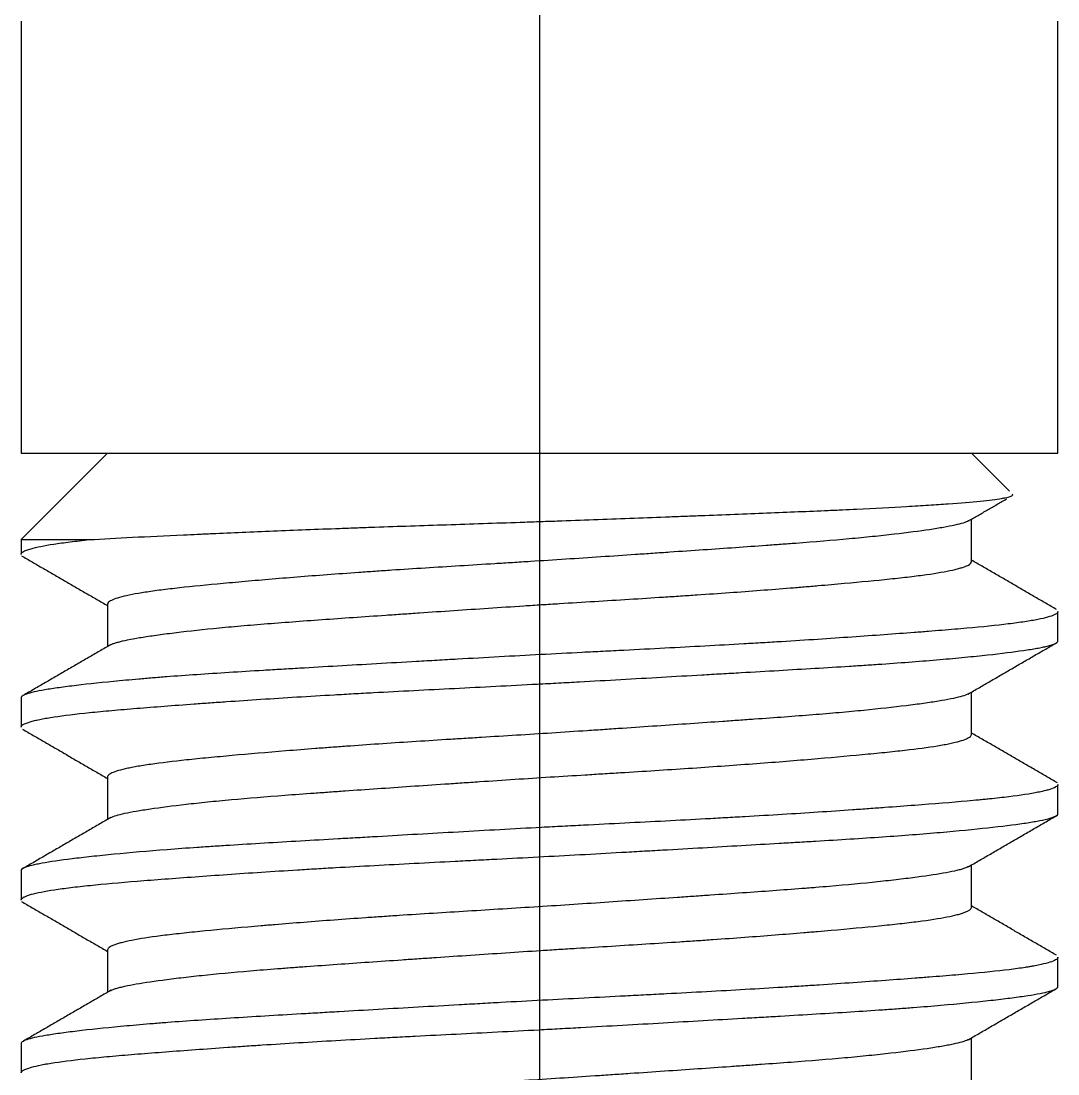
# Model space of a CAD drawing. Extents: x 1425 to 2779, y 0 to 992.
# Drawn here: x 2242.04 to 2248.04, y 353.34 to 359.43 of the extents above; entities that cross this region are included whole.
import ezdxf

# ---------------------------------------------------------------- set-up
doc = ezdxf.new("R2010")
doc.units = 0
doc.header["$LTSCALE"] = 10
doc.header["$MEASUREMENT"] = 0
doc.linetypes.add('ACAD_ISO04W100', pattern=[30.5, 24, -3, 0.5, -3])
doc.layers.add('1', color=7, linetype='CONTINUOUS')
doc.layers.add('BODY', color=7, linetype='CONTINUOUS')

msp = doc.modelspace()

# ---------------------------------------------------------------- linework, layer by layer
at = {"layer": '1', "color": 7, "linetype": 'Continuous', "lineweight": -3}
for p, q in [((2242.0388, 359.4294), (2242.0388, 357.3447)), ((2248.0388, 356.9293), (2248.0388, 359.4293)), ((2242.0388, 357.3447), (2242.0388, 356.9293)), ((2242.0388, 356.9293), (2248.0388, 356.9293)), ((2242.5388, 356.9293), (2242.239, 356.6295)), ((2247.7581, 356.71), (2247.5388, 356.9293)), ((2242.239, 356.6295), (2242.0388, 356.4293)), ((2247.5388, 356.302), (2247.5388, 356.5476)), ((2242.0388, 356.4293), (2242.0388, 356.3449)), ((2242.0388, 356.4293), (2242.4349, 356.4293)), ((2242.5388, 356.0568), (2242.5388, 355.811)), ((2248.0388, 355.8456), (2248.0388, 356.0133)), ((2242.0388, 355.5138), (2242.0388, 355.3455)), ((2247.5388, 355.3023), (2247.5388, 355.5477)), ((2242.5388, 355.0561), (2242.5388, 354.811)), ((2248.0388, 354.8448), (2248.0388, 355.0131)), ((2247.5388, 354.3018), (2247.5388, 354.5476)), ((2242.0388, 354.5131), (2242.0388, 354.3454)), ((2242.5388, 354.0567), (2242.5388, 353.811)), ((2248.0388, 353.8456), (2248.0388, 354.0138)), ((2247.5388, 353.3025), (2247.5388, 353.5476)), ((2242.0388, 353.5133), (2242.0388, 353.345))]:
    msp.add_line(p, q, dxfattribs=at)
for points, knots in [([(2242.4349, 356.4293), (2242.5102, 356.434), (2242.5933, 356.4385), (2242.7747, 356.4477), (2242.8729, 356.4523), (2243.0056, 356.4584), (2243.0327, 356.4597), (2243.0877, 356.4622), (2243.1158, 356.4634), (2243.2007, 356.4672), (2243.2585, 356.4698), (2243.436, 356.4773), (2243.5593, 356.4824), (2243.7517, 356.4898), (2243.8171, 356.4923), (2243.9172, 356.4959), (2243.9509, 356.4972), (2244.0186, 356.4996), (2244.0526, 356.5008), (2244.223, 356.5068), (2244.3612, 356.5114), (2244.6411, 356.5207), (2244.7828, 356.5254), (2244.9623, 356.5315), (2244.9981, 356.5327), (2245.0696, 356.5352), (2245.1763, 356.539), (2245.2821, 356.5429), (2245.4922, 356.5506), (2245.6305, 356.5559), (2245.8012, 356.5624), (2245.8352, 356.5637), (2245.903, 356.5663), (2245.9368, 356.5676), (2246.0369, 356.5715), (2246.1023, 356.574), (2246.2948, 356.5815), (2246.4181, 356.5864), (2246.5952, 356.5937), (2246.6529, 356.5961), (2246.7375, 356.5998), (2246.7654, 356.601), (2246.8199, 356.6034), (2246.8467, 356.6047), (2246.9779, 356.6108), (2247.0747, 356.6159), (2247.2076, 356.6238), (2247.2498, 356.6264), (2247.3101, 356.6304), (2247.3297, 356.6318), (2247.3678, 356.6345), (2247.3864, 356.6358), (2247.4757, 356.6425), (2247.537, 356.6477), (2247.6397, 356.658), (2247.6811, 356.663), (2247.7199, 356.6693), (2247.727, 356.6705), (2247.7397, 356.673), (2247.7454, 356.6743), (2247.7604, 356.678), (2247.7675, 356.6805), (2247.7776, 356.6862), (2247.7788, 356.6894), (2247.7754, 356.6928)], [0, 0, 0, 0, 0.056696, 0.056696, 0.113391, 0.113391, 0.127565, 0.127565, 0.141739, 0.141739, 0.170087, 0.170087, 0.226783, 0.226783, 0.255131, 0.255131, 0.269305, 0.269305, 0.283479, 0.283479, 0.340174, 0.340174, 0.39687, 0.39687, 0.411044, 0.411044, 0.425218, 0.453566, 0.453566, 0.510261, 0.510261, 0.524435, 0.524435, 0.538609, 0.538609, 0.566957, 0.566957, 0.623653, 0.623653, 0.652001, 0.652001, 0.666175, 0.666175, 0.680349, 0.680349, 0.737044, 0.737044, 0.765392, 0.765392, 0.779566, 0.779566, 0.79374, 0.79374, 0.850436, 0.850436, 0.907131, 0.907131, 0.921305, 0.921305, 0.935479, 0.935479, 0.963827, 0.963827, 1, 1, 1, 1]), ([(2247.5259, 356.5402), (2247.5247, 356.5394), (2247.5234, 356.5387), (2247.5063, 356.5296), (2247.4796, 356.5214), (2247.4223, 356.5087), (2247.4006, 356.5044), (2247.3522, 356.4958), (2247.3255, 356.4915), (2247.2378, 356.4784), (2247.1694, 356.4695), (2247.0711, 356.4581), (2247.0508, 356.4559), (2247.0093, 356.4513), (2246.988, 356.4491), (2246.9227, 356.4423), (2246.8772, 356.4379), (2246.7348, 356.4248), (2246.6321, 356.4164), (2246.4937, 356.4059), (2246.4654, 356.4038), (2246.4084, 356.3995), (2246.3796, 356.3974), (2246.2922, 356.3911), (2246.2327, 356.3869), (2246.0508, 356.3742), (2245.9247, 356.3655), (2245.7611, 356.3543), (2245.728, 356.352), (2245.6615, 356.3475), (2245.6282, 356.3452), (2245.5281, 356.3384), (2245.461, 356.3339), (2245.2589, 356.3203), (2245.123, 356.3113), (2244.9516, 356.3005), (2244.9172, 356.2984), (2244.8484, 356.2941), (2244.8141, 356.292), (2244.7118, 356.2856), (2244.6442, 356.2815), (2244.4434, 356.269), (2244.3121, 356.2608), (2244.1512, 356.2501), (2244.1192, 356.2479), (2244.0555, 356.2435), (2244.0238, 356.2413), (2243.9303, 356.2348), (2243.8694, 356.2303), (2243.6914, 356.217), (2243.5788, 356.208), (2243.4455, 356.1967), (2243.4192, 356.1945), (2243.3675, 356.19), (2243.3419, 356.1877), (2243.2671, 356.1811), (2243.2195, 356.1767), (2243.0833, 356.164), (2243.0012, 356.1558), (2242.9097, 356.1453), (2242.8919, 356.1432), (2242.8575, 356.1389), (2242.8409, 356.1368), (2242.7929, 356.1303), (2242.7636, 356.126), (2242.6837, 356.113), (2242.6411, 356.1042), (2242.5929, 356.0906), (2242.5795, 356.086), (2242.5582, 356.0769), (2242.5504, 356.0723), (2242.5407, 356.0636), (2242.5386, 356.0594), (2242.5388, 356.0553)], [0, 0, 0, 0, 0.004741, 0.004741, 0.058621, 0.058621, 0.08556, 0.08556, 0.1125, 0.1125, 0.16638, 0.16638, 0.179849, 0.179849, 0.193319, 0.193319, 0.220259, 0.220259, 0.274138, 0.274138, 0.287608, 0.287608, 0.301078, 0.301078, 0.328018, 0.328018, 0.381897, 0.381897, 0.395367, 0.395367, 0.408837, 0.408837, 0.435776, 0.435776, 0.489656, 0.489656, 0.503125, 0.503125, 0.516595, 0.516595, 0.543535, 0.543535, 0.597414, 0.597414, 0.610884, 0.610884, 0.624354, 0.624354, 0.651294, 0.651294, 0.705173, 0.705173, 0.718643, 0.718643, 0.732113, 0.732113, 0.759052, 0.759052, 0.812932, 0.812932, 0.826401, 0.826401, 0.839871, 0.839871, 0.866811, 0.866811, 0.92069, 0.92069, 0.94763, 0.94763, 0.97457, 0.97457, 1, 1, 1, 1]), ([(2242.0388, 356.3444), (2242.0387, 356.3464), (2242.0394, 356.3484), (2242.0464, 356.3592), (2242.0839, 356.3773), (2242.1715, 356.395), (2242.2568, 356.4081), (2242.2883, 356.4125), (2242.3571, 356.421), (2242.3945, 356.4251), (2242.4349, 356.4293)], [0, 0, 0, 0, 0.071771, 0.071771, 0.381181, 0.69059, 0.69059, 0.845295, 0.845295, 1, 1, 1, 1]), ([(2242.5513, 355.8182), (2242.5548, 355.8204), (2242.5591, 355.8225), (2242.569, 355.8268), (2242.5745, 355.8289), (2242.5871, 355.833), (2242.5941, 355.8351), (2242.6323, 355.8456), (2242.6735, 355.854), (2242.7506, 355.8669), (2242.7931, 355.8734), (2242.8414, 355.88), (2242.8749, 355.8845), (2242.8924, 355.8868), (2242.9825, 355.898), (2243.0633, 355.9071), (2243.1969, 355.9204), (2243.2436, 355.9248), (2243.3168, 355.9313), (2243.3417, 355.9334), (2243.3927, 355.9377), (2243.4187, 355.9399), (2243.5513, 355.9505), (2243.6631, 355.9587), (2243.8979, 355.9755), (2244.0208, 355.984), (2244.1815, 355.9951), (2244.2139, 355.9973), (2244.2789, 356.0018), (2244.3115, 356.004), (2244.4098, 356.0107), (2244.4758, 356.0152), (2244.6754, 356.0287), (2244.8106, 356.0378), (2244.9822, 356.049), (2245.0167, 356.0512), (2245.0853, 356.0555), (2245.1195, 356.0577), (2245.2218, 356.0641), (2245.2896, 356.0683), (2245.4917, 356.0807), (2245.6249, 356.0889), (2245.7892, 356.0995), (2245.822, 356.1017), (2245.887, 356.1059), (2245.9191, 356.1081), (2246.0146, 356.1145), (2246.0769, 356.1189), (2246.2599, 356.132), (2246.3768, 356.1409), (2246.5163, 356.1522), (2246.5439, 356.1545), (2246.5983, 356.159), (2246.6249, 356.1613), (2246.7034, 356.168), (2246.7536, 356.1725), (2246.8981, 356.1855), (2246.9864, 356.1938), (2247.0865, 356.2043), (2247.106, 356.2064), (2247.1439, 356.2106), (2247.1623, 356.2127), (2247.2153, 356.219), (2247.2481, 356.2232), (2247.3388, 356.236), (2247.3891, 356.2447), (2247.4391, 356.2559), (2247.4485, 356.2581), (2247.4659, 356.2626), (2247.4739, 356.2649), (2247.4959, 356.2718), (2247.5077, 356.2763), (2247.5311, 356.288), (2247.5385, 356.2952), (2247.5388, 356.3022)], [0, 0, 0, 0, 0.014008, 0.014008, 0.027478, 0.027478, 0.040948, 0.040948, 0.094827, 0.094827, 0.121767, 0.135237, 0.135237, 0.148707, 0.148707, 0.202586, 0.202586, 0.229525, 0.229525, 0.242995, 0.242995, 0.256465, 0.256465, 0.310344, 0.310344, 0.364224, 0.364224, 0.377693, 0.377693, 0.391163, 0.391163, 0.418103, 0.418103, 0.471982, 0.471982, 0.485452, 0.485452, 0.498922, 0.498922, 0.525862, 0.525862, 0.579741, 0.579741, 0.593211, 0.593211, 0.60668, 0.60668, 0.63362, 0.63362, 0.687499, 0.687499, 0.700969, 0.700969, 0.714439, 0.714439, 0.741379, 0.741379, 0.795258, 0.795258, 0.808728, 0.808728, 0.822198, 0.822198, 0.849137, 0.849137, 0.903016, 0.903016, 0.916486, 0.916486, 0.929956, 0.929956, 0.956896, 0.956896, 1, 1, 1, 1]), ([(2248.0388, 356.0133), (2248.0387, 356.0115), (2248.0379, 356.0096), (2248.0351, 356.0056), (2248.0328, 356.0034), (2248.0264, 355.9989), (2248.0224, 355.9966), (2247.9984, 355.9854), (2247.9665, 355.9764), (2247.9001, 355.9631), (2247.8749, 355.9588), (2247.8323, 355.9523), (2247.8173, 355.9501), (2247.7856, 355.9458), (2247.769, 355.9436), (2247.6826, 355.933), (2247.6025, 355.9249), (2247.4663, 355.9127), (2247.4182, 355.9087), (2247.342, 355.9025), (2247.3029, 355.8994), (2247.2623, 355.8963), (2247.2348, 355.8941), (2247.2209, 355.8931), (2247.0947, 355.8835), (2246.9745, 355.8746), (2246.7187, 355.8569), (2246.583, 355.848), (2246.4034, 355.8369), (2246.3671, 355.8347), (2246.2942, 355.8304), (2246.2574, 355.8283), (2246.1464, 355.8219), (2246.0714, 355.8177), (2245.8435, 355.8053), (2245.6876, 355.7973), (2245.4877, 355.7871), (2245.4474, 355.785), (2245.3669, 355.7809), (2245.3267, 355.7789), (2245.2062, 355.7727), (2245.1259, 355.7685), (2244.8854, 355.7558), (2244.7254, 355.7468), (2244.5258, 355.7355), (2244.4858, 355.7333), (2244.4062, 355.7287), (2244.3667, 355.7265), (2244.249, 355.7198), (2244.1717, 355.7153), (2243.9432, 355.7022), (2243.7955, 355.6937), (2243.6165, 355.6833), (2243.5811, 355.6812), (2243.5283, 355.6781), (2243.5107, 355.677), (2243.4759, 355.675), (2243.3896, 355.6698), (2243.3066, 355.6647), (2243.1137, 355.6525), (2242.9933, 355.6444), (2242.8534, 355.6336), (2242.8259, 355.6314), (2242.7721, 355.627), (2242.7456, 355.6247), (2242.6684, 355.618), (2242.6198, 355.6135), (2242.4824, 355.6002), (2242.4018, 355.5914), (2242.2977, 355.5784), (2242.2658, 355.5741), (2242.2222, 355.5678), (2242.2085, 355.5657), (2242.1827, 355.5615), (2242.1706, 355.5594), (2242.1142, 355.5492), (2242.0817, 355.5412), (2242.0519, 355.529), (2242.0451, 355.5249), (2242.0399, 355.5186), (2242.0389, 355.5165), (2242.0388, 355.5141), (2242.0388, 355.5139), (2242.0388, 355.5137)], [0, 0, 0, 0, 0.010879, 0.010879, 0.023707, 0.023707, 0.036535, 0.036535, 0.087849, 0.087849, 0.113506, 0.113506, 0.126334, 0.126334, 0.139163, 0.139163, 0.190476, 0.190476, 0.216133, 0.216133, 0.228961, 0.235376, 0.235376, 0.24179, 0.24179, 0.293103, 0.293103, 0.344417, 0.344417, 0.357245, 0.357245, 0.370074, 0.370074, 0.395731, 0.395731, 0.447044, 0.447044, 0.459872, 0.459872, 0.472701, 0.472701, 0.498358, 0.498358, 0.549671, 0.549671, 0.5625, 0.5625, 0.575328, 0.575328, 0.600985, 0.600985, 0.652298, 0.652298, 0.665127, 0.665127, 0.671541, 0.671541, 0.677955, 0.703612, 0.703612, 0.754926, 0.754926, 0.767754, 0.767754, 0.780582, 0.780582, 0.806239, 0.806239, 0.857553, 0.857553, 0.88321, 0.88321, 0.896038, 0.896038, 0.908866, 0.908866, 0.96018, 0.96018, 0.985837, 0.985837, 0.998665, 0.998665, 1, 1, 1, 1]), ([(2242.0388, 355.3445), (2242.0388, 355.3465), (2242.0394, 355.3486), (2242.0468, 355.3594), (2242.0655, 355.3684), (2242.1052, 355.3797), (2242.114, 355.382), (2242.1332, 355.3865), (2242.1435, 355.3887), (2242.1768, 355.3954), (2242.2021, 355.3997), (2242.2866, 355.4127), (2242.3548, 355.421), (2242.4552, 355.4314), (2242.476, 355.4335), (2242.5192, 355.4376), (2242.5414, 355.4396), (2242.61, 355.4458), (2242.7063, 355.4539), (2242.8122, 355.4622), (2242.9229, 355.4706), (2242.9806, 355.4749), (2243.0708, 355.4815), (2243.1015, 355.4837), (2243.1641, 355.4882), (2243.1961, 355.4904), (2243.293, 355.4972), (2243.3591, 355.5016), (2243.5624, 355.515), (2243.704, 355.5237), (2243.8889, 355.5343), (2243.9262, 355.5364), (2244.0018, 355.5407), (2244.04, 355.5428), (2244.1554, 355.549), (2244.2329, 355.5531), (2244.467, 355.5653), (2244.6251, 355.5733), (2244.8655, 355.5856), (2244.9462, 355.5898), (2245.0476, 355.5952), (2245.068, 355.5963), (2245.1086, 355.5984), (2245.1693, 355.6017), (2245.2297, 355.605), (2245.4304, 355.6161), (2245.5887, 355.6252), (2245.8229, 355.6385), (2245.9004, 355.643), (2246.0158, 355.6496), (2246.0542, 355.6518), (2246.1301, 355.6562), (2246.1677, 355.6583), (2246.3535, 355.669), (2246.4957, 355.6773), (2246.6998, 355.6895), (2246.7662, 355.6936), (2246.8634, 355.6997), (2246.8954, 355.7018), (2246.9586, 355.7059), (2246.9896, 355.708), (2247.0806, 355.7142), (2247.1388, 355.7185), (2247.2504, 355.7271), (2247.3572, 355.7358), (2247.4543, 355.7448), (2247.5235, 355.7515), (2247.5459, 355.7537), (2247.5895, 355.7582), (2247.6107, 355.7604), (2247.7126, 355.7715), (2247.7819, 355.7801), (2247.8681, 355.7927), (2247.8939, 355.7968), (2247.928, 355.803), (2247.944, 355.8061), (2247.9582, 355.8091), (2247.9672, 355.8112), (2247.9716, 355.8122), (2248.0089, 355.8214), (2248.0287, 355.8294), (2248.0378, 355.84), (2248.0388, 355.8424), (2248.0388, 355.8448)], [0, 0, 0, 0, 0.012294, 0.012294, 0.063523, 0.063523, 0.076331, 0.076331, 0.089138, 0.089138, 0.114753, 0.114753, 0.165982, 0.165982, 0.17879, 0.17879, 0.191597, 0.191597, 0.217212, 0.242827, 0.242827, 0.268441, 0.268441, 0.281249, 0.281249, 0.294056, 0.294056, 0.319671, 0.319671, 0.3709, 0.3709, 0.383708, 0.383708, 0.396515, 0.396515, 0.42213, 0.42213, 0.473359, 0.473359, 0.498974, 0.498974, 0.505378, 0.505378, 0.511782, 0.524589, 0.524589, 0.575818, 0.575818, 0.601433, 0.601433, 0.614241, 0.614241, 0.627048, 0.627048, 0.678277, 0.678277, 0.703892, 0.703892, 0.7167, 0.7167, 0.729507, 0.729507, 0.755122, 0.755122, 0.780736, 0.806351, 0.806351, 0.819159, 0.819159, 0.831966, 0.831966, 0.883196, 0.883196, 0.90881, 0.90881, 0.921618, 0.928021, 0.928021, 0.934425, 0.934425, 0.985655, 0.985655, 1, 1, 1, 1]), ([(2247.5246, 355.5394), (2247.5246, 355.5394), (2247.5245, 355.5394), (2247.5208, 355.5372), (2247.5165, 355.5351), (2247.5013, 355.5289), (2247.4885, 355.5247), (2247.442, 355.5123), (2247.4003, 355.5039), (2247.3344, 355.493), (2247.3205, 355.4908), (2247.2915, 355.4864), (2247.2764, 355.4842), (2247.2293, 355.4776), (2247.1956, 355.4731), (2247.0875, 355.4597), (2247.0062, 355.4506), (2246.8929, 355.4394), (2246.8696, 355.4372), (2246.822, 355.4328), (2246.7977, 355.4306), (2246.7237, 355.4241), (2246.6726, 355.4198), (2246.5143, 355.4072), (2246.4022, 355.399), (2246.2536, 355.3884), (2246.2235, 355.3863), (2246.1623, 355.382), (2246.1314, 355.3798), (2246.0382, 355.3733), (2245.9752, 355.369), (2245.7838, 355.3558), (2245.6528, 355.3469), (2245.4849, 355.3355), (2245.4511, 355.3332), (2245.3831, 355.3286), (2245.3488, 355.3263), (2245.2464, 355.3195), (2245.1782, 355.315), (2244.9738, 355.3018), (2244.8379, 355.2934), (2244.6685, 355.283), (2244.6347, 355.2809), (2244.567, 355.2767), (2244.5331, 355.2746), (2244.4323, 355.2683), (2244.3661, 355.2641), (2244.1706, 355.2515), (2244.0443, 355.2429), (2243.8916, 355.2319), (2243.8613, 355.2297), (2243.8012, 355.2252), (2243.7714, 355.223), (2243.683, 355.2162), (2243.6259, 355.2117), (2243.4602, 355.1981), (2243.357, 355.1892), (2243.213, 355.1761), (2243.1669, 355.1719), (2243.1005, 355.1655), (2243.0789, 355.1634), (2243.037, 355.1592), (2243.0167, 355.1571), (2242.9181, 355.1466), (2242.849, 355.1383), (2242.7597, 355.1254), (2242.7323, 355.1211), (2242.6951, 355.1145), (2242.6833, 355.1122), (2242.6611, 355.1078), (2242.6507, 355.1055), (2242.6024, 355.0943), (2242.5747, 355.0853), (2242.5495, 355.0717), (2242.5438, 355.0672), (2242.5395, 355.0605), (2242.5388, 355.0583), (2242.5388, 355.0558), (2242.5388, 355.0556), (2242.5388, 355.0554)], [0, 0, 0, 0, 0.000108, 0.000108, 0.013601, 0.013601, 0.040587, 0.040587, 0.09456, 0.09456, 0.108053, 0.108053, 0.121546, 0.121546, 0.148532, 0.148532, 0.202504, 0.202504, 0.215997, 0.215997, 0.22949, 0.22949, 0.256477, 0.256477, 0.310449, 0.310449, 0.323942, 0.323942, 0.337435, 0.337435, 0.364421, 0.364421, 0.418394, 0.418394, 0.431887, 0.431887, 0.44538, 0.44538, 0.472366, 0.472366, 0.526338, 0.526338, 0.539831, 0.539831, 0.553324, 0.553324, 0.580311, 0.580311, 0.634283, 0.634283, 0.647776, 0.647776, 0.661269, 0.661269, 0.688255, 0.688255, 0.742228, 0.742228, 0.769214, 0.769214, 0.782707, 0.782707, 0.7962, 0.7962, 0.850172, 0.850172, 0.877158, 0.877158, 0.890651, 0.890651, 0.904145, 0.904145, 0.958117, 0.958117, 0.985103, 0.985103, 0.998596, 0.998596, 1, 1, 1, 1]), ([(2242.5515, 354.8184), (2242.5533, 354.8194), (2242.5553, 354.8205), (2242.574, 354.8299), (2242.6015, 354.8381), (2242.6589, 354.8507), (2242.6808, 354.8549), (2242.7177, 354.8614), (2242.7307, 354.8636), (2242.758, 354.8679), (2242.7723, 354.8701), (2242.8466, 354.8811), (2242.9154, 354.89), (2243.0327, 354.9035), (2243.0741, 354.908), (2243.1399, 354.9147), (2243.1624, 354.917), (2243.2086, 354.9215), (2243.2321, 354.9237), (2243.3521, 354.9346), (2243.4551, 354.943), (2243.6198, 354.9555), (2243.7047, 354.9617), (2243.7935, 354.968), (2243.8536, 354.9723), (2243.8841, 354.9744), (2244.0371, 354.9852), (2244.1633, 354.9938), (2244.3577, 355.0072), (2244.4563, 355.0139), (2244.5569, 355.0207), (2244.6244, 355.0253), (2244.6585, 355.0276), (2244.8285, 355.039), (2244.9643, 355.0479), (2245.168, 355.0608), (2245.2359, 355.065), (2245.3377, 355.0712), (2245.3716, 355.0733), (2245.4394, 355.0775), (2245.4734, 355.0796), (2245.6423, 355.0901), (2245.7735, 355.0984), (2246.0285, 355.1154), (2246.1522, 355.1241), (2246.3918, 355.1421), (2246.5044, 355.1511), (2246.7157, 355.169), (2246.8144, 355.1778), (2246.9287, 355.1885), (2246.9511, 355.1906), (2246.9945, 355.1948), (2247.0156, 355.1969), (2247.0772, 355.2032), (2247.1158, 355.2074), (2247.2247, 355.2199), (2247.2879, 355.2283), (2247.3547, 355.2392), (2247.3675, 355.2414), (2247.3916, 355.2459), (2247.403, 355.2481), (2247.435, 355.2548), (2247.4536, 355.2592), (2247.5012, 355.2727), (2247.5222, 355.2818), (2247.5347, 355.293), (2247.5365, 355.2953), (2247.5384, 355.2991), (2247.5388, 355.3008), (2247.5388, 355.3023)], [0, 0, 0, 0, 0.006897, 0.006897, 0.060776, 0.060776, 0.087716, 0.087716, 0.101186, 0.101186, 0.114656, 0.114656, 0.168535, 0.168535, 0.195475, 0.195475, 0.208944, 0.208944, 0.222414, 0.222414, 0.276294, 0.276294, 0.303233, 0.316703, 0.316703, 0.330173, 0.330173, 0.384052, 0.384052, 0.410992, 0.424462, 0.424462, 0.437932, 0.437932, 0.491811, 0.491811, 0.518751, 0.518751, 0.532221, 0.532221, 0.54569, 0.54569, 0.59957, 0.59957, 0.653449, 0.653449, 0.707329, 0.707329, 0.761208, 0.761208, 0.774678, 0.774678, 0.788148, 0.788148, 0.815087, 0.815087, 0.868967, 0.868967, 0.882436, 0.882436, 0.895906, 0.895906, 0.922846, 0.922846, 0.976725, 0.976725, 0.990195, 0.990195, 1, 1, 1, 1]), ([(2248.0388, 355.0133), (2248.0384, 355.0072), (2248.0315, 355.001), (2248.009, 354.9903), (2247.9964, 354.9858), (2247.9725, 354.979), (2247.9637, 354.9767), (2247.9446, 354.9722), (2247.9343, 354.97), (2247.8789, 354.9589), (2247.8226, 354.9503), (2247.7202, 354.9376), (2247.6831, 354.9335), (2247.6328, 354.9283), (2247.6226, 354.9273), (2247.6017, 354.9252), (2247.5911, 354.9241), (2247.5587, 354.9211), (2247.5366, 354.919), (2247.4225, 354.9088), (2247.3214, 354.9007), (2247.1554, 354.8881), (2247.0977, 354.8838), (2247.0073, 354.8772), (2246.9766, 354.875), (2246.9139, 354.8705), (2246.882, 354.8682), (2246.7208, 354.857), (2246.5855, 354.8481), (2246.3729, 354.8351), (2246.3005, 354.8308), (2246.1895, 354.8244), (2246.152, 354.8222), (2246.0764, 354.818), (2246.0381, 354.8159), (2245.8461, 354.8054), (2245.6902, 354.7974), (2245.453, 354.7853), (2245.3733, 354.7813), (2245.253, 354.7751), (2245.2128, 354.773), (2245.132, 354.7688), (2245.0914, 354.7667), (2244.8883, 354.7559), (2244.7279, 354.747), (2244.4113, 354.7291), (2244.255, 354.7201), (2244.0624, 354.7091), (2244.024, 354.7068), (2243.9482, 354.7025), (2243.9107, 354.7003), (2243.7993, 354.6939), (2243.7267, 354.6897), (2243.5132, 354.6773), (2243.3771, 354.6692), (2243.2147, 354.6589), (2243.1826, 354.6569), (2243.1195, 354.6527), (2243.0886, 354.6507), (2242.9977, 354.6444), (2242.9395, 354.6402), (2242.7721, 354.6273), (2242.67, 354.6184), (2242.5546, 354.6072), (2242.5321, 354.6049), (2242.4884, 354.6005), (2242.4672, 354.5982), (2242.4062, 354.5916), (2242.3685, 354.5872), (2242.2644, 354.5743), (2242.2068, 354.566), (2242.1498, 354.5557), (2242.1392, 354.5536), (2242.1194, 354.5495), (2242.1103, 354.5475), (2242.0855, 354.5414), (2242.0722, 354.5373), (2242.0465, 354.5269), (2242.0387, 354.5205), (2242.0388, 354.5138)], [0, 0, 0, 0, 0.036124, 0.036124, 0.061781, 0.061781, 0.074609, 0.074609, 0.087438, 0.087438, 0.138751, 0.138751, 0.164408, 0.164408, 0.170822, 0.170822, 0.177237, 0.177237, 0.190065, 0.190065, 0.241379, 0.241379, 0.267035, 0.267035, 0.279864, 0.279864, 0.292692, 0.292692, 0.344006, 0.344006, 0.369663, 0.369663, 0.382491, 0.382491, 0.39532, 0.39532, 0.446633, 0.446633, 0.47229, 0.47229, 0.485118, 0.485118, 0.497947, 0.497947, 0.549261, 0.549261, 0.600574, 0.600574, 0.613403, 0.613403, 0.626231, 0.626231, 0.651888, 0.651888, 0.703201, 0.703201, 0.71603, 0.71603, 0.728858, 0.728858, 0.754515, 0.754515, 0.805829, 0.805829, 0.818657, 0.818657, 0.831486, 0.831486, 0.857142, 0.857142, 0.908456, 0.908456, 0.921285, 0.921285, 0.934113, 0.934113, 0.95977, 0.95977, 1, 1, 1, 1]), ([(2242.0388, 354.3444), (2242.0387, 354.3466), (2242.0395, 354.3487), (2242.0425, 354.3531), (2242.0449, 354.3553), (2242.0497, 354.3586), (2242.0515, 354.3598), (2242.0555, 354.362), (2242.0665, 354.3676), (2242.0825, 354.3733), (2242.1303, 354.3867), (2242.1746, 354.3956), (2242.2456, 354.4064), (2242.2606, 354.4086), (2242.2922, 354.4128), (2242.3088, 354.415), (2242.3608, 354.4214), (2242.3982, 354.4255), (2242.5184, 354.4379), (2242.6092, 354.4459), (2242.7614, 354.4582), (2242.8149, 354.4624), (2242.9272, 354.4709), (2242.9855, 354.4752), (2243.1659, 354.4884), (2243.2939, 354.4974), (2243.4973, 354.5107), (2243.567, 354.5151), (2243.6746, 354.5217), (2243.711, 354.5239), (2243.7841, 354.5282), (2243.8209, 354.5304), (2244.0061, 354.541), (2244.1581, 354.5493), (2244.3918, 354.5614), (2244.4707, 354.5655), (2244.5904, 354.5716), (2244.6307, 354.5736), (2244.7113, 354.5777), (2244.7515, 354.5798), (2244.8723, 354.586), (2244.9526, 354.5901), (2245.113, 354.5987), (2245.2732, 354.6074), (2245.4329, 354.6163), (2245.5524, 354.6231), (2245.5923, 354.6254), (2245.6519, 354.6288), (2245.6718, 354.6299), (2245.7114, 354.6322), (2245.7312, 354.6333), (2245.908, 354.6434), (2246.0603, 354.6521), (2246.2818, 354.6649), (2246.3545, 354.6691), (2246.4617, 354.6754), (2246.4971, 354.6774), (2246.5674, 354.6816), (2246.6023, 354.6837), (2246.7739, 354.694), (2246.9025, 354.702), (2247.0829, 354.7144), (2247.1409, 354.7186), (2247.2527, 354.7272), (2247.3065, 354.7317), (2247.4612, 354.7451), (2247.5527, 354.7541), (2247.7137, 354.7717), (2247.7831, 354.7803), (2247.8555, 354.7909), (2247.8693, 354.793), (2247.8951, 354.7971), (2247.9072, 354.7992), (2247.9411, 354.8054), (2247.9605, 354.8094), (2248.0092, 354.8215), (2248.0291, 354.8295), (2248.0369, 354.839), (2248.0376, 354.84), (2248.0385, 354.8421), (2248.0387, 354.8431), (2248.0388, 354.8441)], [0, 0, 0, 0, 0.012725, 0.012725, 0.025553, 0.025553, 0.031968, 0.031968, 0.038382, 0.064039, 0.064039, 0.115352, 0.115352, 0.128181, 0.128181, 0.141009, 0.141009, 0.166666, 0.166666, 0.21798, 0.21798, 0.243636, 0.243636, 0.269293, 0.269293, 0.320607, 0.320607, 0.346264, 0.346264, 0.359092, 0.359092, 0.37192, 0.37192, 0.423234, 0.423234, 0.448891, 0.448891, 0.461719, 0.461719, 0.474548, 0.474548, 0.500204, 0.500204, 0.525861, 0.551518, 0.551518, 0.564346, 0.564346, 0.570761, 0.570761, 0.577175, 0.577175, 0.628488, 0.628488, 0.654145, 0.654145, 0.666974, 0.666974, 0.679802, 0.679802, 0.731116, 0.731116, 0.756773, 0.756773, 0.782429, 0.782429, 0.833743, 0.833743, 0.885057, 0.885057, 0.897885, 0.897885, 0.910713, 0.910713, 0.93637, 0.93637, 0.987684, 0.987684, 0.994098, 0.994098, 1, 1, 1, 1]), ([(2247.5234, 354.5387), (2247.5171, 354.5352), (2247.5089, 354.5318), (2247.4926, 354.5262), (2247.4857, 354.5241), (2247.4707, 354.5199), (2247.4624, 354.5178), (2247.4358, 354.5115), (2247.4154, 354.5073), (2247.3465, 354.4945), (2247.2903, 354.4859), (2247.2072, 354.4747), (2247.1899, 354.4725), (2247.154, 354.4679), (2247.1354, 354.4657), (2247.0781, 354.4589), (2247.0377, 354.4543), (2246.9105, 354.4409), (2246.8174, 354.432), (2246.6906, 354.4214), (2246.6647, 354.4192), (2246.6118, 354.415), (2246.5848, 354.4129), (2246.5029, 354.4065), (2246.4468, 354.4024), (2246.2747, 354.3898), (2246.1546, 354.3814), (2245.9977, 354.3705), (2245.966, 354.3684), (2245.9019, 354.3639), (2245.8694, 354.3617), (2245.7715, 354.355), (2245.7058, 354.3505), (2245.5071, 354.337), (2245.3729, 354.3279), (2245.1687, 354.3144), (2245.1002, 354.3099), (2244.9622, 354.3012), (2244.8937, 354.2969), (2244.6896, 354.2842), (2244.5554, 354.2761), (2244.357, 354.2635), (2244.2914, 354.2593), (2244.1936, 354.2529), (2244.1612, 354.2507), (2244.0973, 354.2464), (2244.0656, 354.2442), (2243.9092, 354.2334), (2243.7895, 354.2245), (2243.6181, 354.211), (2243.5623, 354.2065), (2243.4808, 354.1997), (2243.4539, 354.1974), (2243.4013, 354.1929), (2243.3756, 354.1907), (2243.2495, 354.1796), (2243.157, 354.1711), (2243.0307, 354.1586), (2242.9907, 354.1544), (2242.9339, 354.1481), (2242.9155, 354.1459), (2242.8799, 354.1417), (2242.8628, 354.1396), (2242.7805, 354.129), (2242.7251, 354.1204), (2242.6575, 354.1071), (2242.6375, 354.1027), (2242.6115, 354.0959), (2242.6034, 354.0936), (2242.5888, 354.089), (2242.5821, 354.0868), (2242.5526, 354.0754), (2242.5402, 354.0663), (2242.5388, 354.0569), (2242.5388, 354.0562), (2242.5388, 354.0555)], [0, 0, 0, 0, 0.022492, 0.022492, 0.036008, 0.036008, 0.049525, 0.049525, 0.076558, 0.076558, 0.130623, 0.130623, 0.14414, 0.14414, 0.157656, 0.157656, 0.184689, 0.184689, 0.238755, 0.238755, 0.252271, 0.252271, 0.265788, 0.265788, 0.292821, 0.292821, 0.346887, 0.346887, 0.360403, 0.360403, 0.373919, 0.373919, 0.400952, 0.400952, 0.455018, 0.455018, 0.482051, 0.482051, 0.509084, 0.509084, 0.56315, 0.56315, 0.590183, 0.590183, 0.603699, 0.603699, 0.617216, 0.617216, 0.671281, 0.671281, 0.698314, 0.698314, 0.711831, 0.711831, 0.725347, 0.725347, 0.779413, 0.779413, 0.806446, 0.806446, 0.819962, 0.819962, 0.833479, 0.833479, 0.887545, 0.887545, 0.914578, 0.914578, 0.928094, 0.928094, 0.94161, 0.94161, 0.995676, 0.995676, 1, 1, 1, 1]), ([(2242.5529, 353.8192), (2242.5596, 353.8231), (2242.5687, 353.8269), (2242.5864, 353.8328), (2242.5933, 353.8349), (2242.6084, 353.8391), (2242.6167, 353.8412), (2242.6437, 353.8475), (2242.6643, 353.8518), (2242.7338, 353.8645), (2242.7901, 353.8732), (2242.8899, 353.8865), (2242.9257, 353.891), (2242.9833, 353.8978), (2243.003, 353.9001), (2243.0436, 353.9046), (2243.0643, 353.9069), (2243.1707, 353.9181), (2243.2638, 353.9269), (2243.4156, 353.9396), (2243.4682, 353.9439), (2243.5501, 353.9502), (2243.578, 353.9523), (2243.6342, 353.9565), (2243.6626, 353.9586), (2243.8064, 353.9691), (2243.9264, 353.9775), (2244.1139, 353.9904), (2244.1777, 353.9948), (2244.2752, 354.0015), (2244.3081, 354.0038), (2244.3741, 354.0083), (2244.4072, 354.0105), (2244.573, 354.0218), (2244.7071, 354.0309), (2244.9105, 354.0443), (2244.9786, 354.0487), (2245.0814, 354.0553), (2245.1158, 354.0575), (2245.1845, 354.0618), (2245.2187, 354.0639), (2245.3892, 354.0744), (2245.5232, 354.0826), (2245.7208, 354.0951), (2245.7861, 354.0993), (2245.8832, 354.1057), (2245.9154, 354.1078), (2245.9795, 354.1122), (2246.0113, 354.1143), (2246.1682, 354.1252), (2246.2878, 354.1341), (2246.4586, 354.1475), (2246.5419, 354.1543), (2246.6219, 354.161), (2246.6744, 354.1655), (2246.7004, 354.1678), (2246.8269, 354.1789), (2246.9194, 354.1874), (2247.0455, 354.1999), (2247.1053, 354.2061), (2247.1602, 354.2124), (2247.1957, 354.2167), (2247.2129, 354.2188), (2247.2957, 354.2295), (2247.3512, 354.238), (2247.419, 354.2512), (2247.449, 354.2579), (2247.4731, 354.2647), (2247.4878, 354.2692), (2247.4945, 354.2715), (2247.5245, 354.2829), (2247.5371, 354.292), (2247.5387, 354.3013), (2247.5388, 354.3018), (2247.5388, 354.3024)], [0, 0, 0, 0, 0.025043, 0.025043, 0.038536, 0.038536, 0.05203, 0.05203, 0.079016, 0.079016, 0.132988, 0.132988, 0.159974, 0.159974, 0.173467, 0.173467, 0.18696, 0.18696, 0.240933, 0.240933, 0.267919, 0.267919, 0.281412, 0.281412, 0.294905, 0.294905, 0.348878, 0.348878, 0.375864, 0.375864, 0.389357, 0.389357, 0.40285, 0.40285, 0.456822, 0.456822, 0.483808, 0.483808, 0.497302, 0.497302, 0.510795, 0.510795, 0.564767, 0.564767, 0.591753, 0.591753, 0.605246, 0.605246, 0.618739, 0.618739, 0.672712, 0.672712, 0.699698, 0.713191, 0.713191, 0.726684, 0.726684, 0.780656, 0.780656, 0.807643, 0.821136, 0.821136, 0.834629, 0.834629, 0.888601, 0.888601, 0.915587, 0.92908, 0.92908, 0.942574, 0.942574, 0.996546, 0.996546, 1, 1, 1, 1]), ([(2248.0388, 354.0134), (2248.0387, 354.0117), (2248.0381, 354.0099), (2248.0341, 354.0038), (2248.028, 353.9994), (2248.0001, 353.986), (2247.9689, 353.977), (2247.914, 353.9659), (2247.8963, 353.9626), (2247.8768, 353.9593), (2247.8634, 353.9571), (2247.8565, 353.956), (2247.821, 353.9505), (2247.7897, 353.9462), (2247.6875, 353.9336), (2247.608, 353.9254), (2247.4721, 353.9132), (2247.424, 353.9091), (2247.3474, 353.9029), (2247.3213, 353.9009), (2247.2679, 353.8967), (2247.2407, 353.8946), (2247.1021, 353.884), (2246.9826, 353.8752), (2246.7908, 353.8619), (2246.7248, 353.8574), (2246.6224, 353.8507), (2246.5877, 353.8484), (2246.5177, 353.844), (2246.4824, 353.8418), (2246.3044, 353.8308), (2246.1572, 353.8224), (2245.9293, 353.81), (2245.8521, 353.8059), (2245.7345, 353.7997), (2245.695, 353.7977), (2245.6154, 353.7936), (2245.5756, 353.7916), (2245.3764, 353.7814), (2245.2165, 353.7733), (2244.9759, 353.7606), (2244.8956, 353.7562), (2244.7749, 353.7495), (2244.7347, 353.7473), (2244.6541, 353.7428), (2244.6138, 353.7405), (2244.4138, 353.7292), (2244.2578, 353.7203), (2244.0292, 353.7071), (2243.954, 353.7028), (2243.8425, 353.6964), (2243.7871, 353.6932), (2243.7323, 353.69), (2243.6959, 353.6879), (2243.6777, 353.6869), (2243.5156, 353.6774), (2243.3793, 353.6693), (2243.1218, 353.6531), (2243.0007, 353.6449), (2242.8591, 353.634), (2242.8314, 353.6318), (2242.7775, 353.6274), (2242.6986, 353.6208), (2242.6257, 353.6141), (2242.488, 353.6007), (2242.4067, 353.5919), (2242.3187, 353.581), (2242.3018, 353.5789), (2242.2696, 353.5746), (2242.2543, 353.5725), (2242.2108, 353.5661), (2242.1849, 353.562), (2242.1167, 353.5497), (2242.0835, 353.5417), (2242.0579, 353.5315), (2242.0535, 353.5295), (2242.0465, 353.5253), (2242.0438, 353.5232), (2242.0398, 353.5187), (2242.0388, 353.5162), (2242.0388, 353.5137)], [0, 0, 0, 0, 0.010057, 0.010057, 0.035714, 0.035714, 0.087028, 0.087028, 0.099856, 0.10627, 0.10627, 0.112684, 0.112684, 0.138341, 0.138341, 0.189655, 0.189655, 0.215312, 0.215312, 0.22814, 0.22814, 0.240969, 0.240969, 0.292282, 0.292282, 0.317939, 0.317939, 0.330768, 0.330768, 0.343596, 0.343596, 0.39491, 0.39491, 0.420567, 0.420567, 0.433395, 0.433395, 0.446223, 0.446223, 0.497537, 0.497537, 0.523194, 0.523194, 0.536022, 0.536022, 0.548851, 0.548851, 0.600164, 0.600164, 0.625821, 0.625821, 0.63865, 0.645064, 0.645064, 0.651478, 0.651478, 0.702792, 0.702792, 0.754105, 0.754105, 0.766934, 0.766934, 0.779762, 0.805419, 0.805419, 0.856733, 0.856733, 0.869561, 0.869561, 0.88239, 0.88239, 0.908046, 0.908046, 0.95936, 0.95936, 0.972189, 0.972189, 0.985017, 0.985017, 1, 1, 1, 1]), ([(2242.0388, 353.3446), (2242.0388, 353.3468), (2242.0396, 353.349), (2242.0477, 353.36), (2242.067, 353.369), (2242.1151, 353.3824), (2242.1344, 353.3869), (2242.1625, 353.3925), (2242.1684, 353.3936), (2242.1805, 353.3958), (2242.1991, 353.3991), (2242.2194, 353.4024), (2242.2908, 353.4132), (2242.3595, 353.4216), (2242.4799, 353.4339), (2242.5229, 353.438), (2242.5918, 353.4442), (2242.6156, 353.4462), (2242.6643, 353.4503), (2242.7391, 353.4565), (2242.8191, 353.4627), (2242.9302, 353.4711), (2242.9879, 353.4754), (2243.108, 353.4842), (2243.1702, 353.4886), (2243.2671, 353.4954), (2243.2999, 353.4976), (2243.3668, 353.5021), (2243.4006, 353.5044), (2243.5713, 353.5155), (2243.7135, 353.5242), (2243.9347, 353.5369), (2244.0098, 353.5411), (2244.1246, 353.5474), (2244.1631, 353.5494), (2244.241, 353.5536), (2244.2804, 353.5556), (2244.477, 353.5659), (2244.6356, 353.5738), (2244.8753, 353.5861), (2244.9555, 353.5903), (2245.0763, 353.5967), (2245.1166, 353.5989), (2245.1974, 353.6033), (2245.238, 353.6055), (2245.4403, 353.6167), (2245.7577, 353.6348), (2246.063, 353.6523), (2246.2498, 353.6631), (2246.2869, 353.6652), (2246.36, 353.6694), (2246.4683, 353.6757), (2246.5726, 353.6819), (2246.776, 353.6941), (2246.9046, 353.7021), (2247.0563, 353.7126), (2247.0863, 353.7147), (2247.1448, 353.719), (2247.1734, 353.7211), (2247.2572, 353.7276), (2247.3105, 353.732), (2247.4628, 353.7453), (2247.5542, 353.7542), (2247.6554, 353.7653), (2247.675, 353.7675), (2247.7128, 353.7719), (2247.7309, 353.7741), (2247.783, 353.7806), (2247.8145, 353.7848), (2247.9001, 353.7974), (2247.9449, 353.8055), (2247.9855, 353.8157), (2247.9929, 353.8177), (2248.006, 353.8218), (2248.0117, 353.8238), (2248.0265, 353.83), (2248.033, 353.8341), (2248.0378, 353.8402), (2248.0386, 353.8421), (2248.0388, 353.8441)], [0, 0, 0, 0, 0.013136, 0.013136, 0.06445, 0.06445, 0.090107, 0.090107, 0.096521, 0.096521, 0.102935, 0.115764, 0.115764, 0.167077, 0.167077, 0.192734, 0.192734, 0.205563, 0.205563, 0.218391, 0.244048, 0.244048, 0.269705, 0.269705, 0.295361, 0.295361, 0.30819, 0.30819, 0.321018, 0.321018, 0.372332, 0.372332, 0.397989, 0.397989, 0.410817, 0.410817, 0.423646, 0.423646, 0.474959, 0.474959, 0.500616, 0.500616, 0.513445, 0.513445, 0.526273, 0.526273, 0.577587, 0.6289, 0.6289, 0.641729, 0.641729, 0.654557, 0.680214, 0.680214, 0.731528, 0.731528, 0.744356, 0.744356, 0.757184, 0.757184, 0.782841, 0.782841, 0.834155, 0.834155, 0.846983, 0.846983, 0.859812, 0.859812, 0.885469, 0.885469, 0.936782, 0.936782, 0.949611, 0.949611, 0.962439, 0.962439, 0.988096, 0.988096, 1, 1, 1, 1]), ([(2247.5261, 353.5403), (2247.5237, 353.5388), (2247.5209, 353.5373), (2247.5002, 353.5275), (2247.4717, 353.5193), (2247.4223, 353.5088), (2247.4117, 353.5067), (2247.3891, 353.5024), (2247.3771, 353.5002), (2247.3392, 353.4937), (2247.3115, 353.4894), (2247.2211, 353.4762), (2247.1512, 353.4673), (2247.0519, 353.456), (2247.0314, 353.4537), (2246.9892, 353.4492), (2246.9675, 353.4469), (2246.9006, 353.4401), (2246.8541, 353.4357), (2246.7092, 353.4226), (2246.6054, 353.4143), (2246.439, 353.4018), (2246.3817, 353.3976), (2246.293, 353.3912), (2246.263, 353.3891), (2246.2027, 353.3848), (2246.1723, 353.3827), (2246.019, 353.372), (2245.8924, 353.3633), (2245.6966, 353.3499), (2245.6304, 353.3454), (2245.5295, 353.3385), (2245.4955, 353.3362), (2245.4278, 353.3316), (2245.3939, 353.3294), (2245.2244, 353.318), (2245.0885, 353.3091), (2244.8842, 353.2963), (2244.816, 353.2921), (2244.7136, 353.2858), (2244.6794, 353.2836), (2244.6114, 353.2794), (2244.5776, 353.2774), (2244.4099, 353.2669), (2244.2791, 353.2586), (2244.088, 353.2458), (2244.0252, 353.2415), (2243.9323, 353.2349), (2243.9015, 353.2326), (2243.8406, 353.2282), (2243.8105, 353.2259), (2243.6625, 353.2147), (2243.5509, 353.2057), (2243.3935, 353.1923), (2243.3427, 353.1878), (2243.2691, 353.1812), (2243.245, 353.179), (2243.1976, 353.1747), (2243.1745, 353.1725), (2243.0619, 353.1619), (2242.9813, 353.1536), (2242.8743, 353.1411), (2242.8242, 353.1348), (2242.7795, 353.1283), (2242.7509, 353.124), (2242.7372, 353.1218), (2242.6722, 353.1108), (2242.6313, 353.1019), (2242.5861, 353.0884), (2242.5736, 353.0838), (2242.5591, 353.077), (2242.555, 353.0747), (2242.5481, 353.0702), (2242.5453, 353.0679), (2242.5401, 353.0622), (2242.5386, 353.0588), (2242.5388, 353.0555)], [0, 0, 0, 0, 0.009483, 0.009483, 0.063362, 0.063362, 0.076832, 0.076832, 0.090302, 0.090302, 0.117242, 0.117242, 0.171121, 0.171121, 0.184591, 0.184591, 0.198061, 0.198061, 0.225, 0.225, 0.27888, 0.27888, 0.305819, 0.305819, 0.319289, 0.319289, 0.332759, 0.332759, 0.386638, 0.386638, 0.413578, 0.413578, 0.427048, 0.427048, 0.440518, 0.440518, 0.494397, 0.494397, 0.521337, 0.521337, 0.534806, 0.534806, 0.548276, 0.548276, 0.602156, 0.602156, 0.629095, 0.629095, 0.642565, 0.642565, 0.656035, 0.656035, 0.709914, 0.709914, 0.736854, 0.736854, 0.750324, 0.750324, 0.763794, 0.763794, 0.817673, 0.817673, 0.844613, 0.858082, 0.858082, 0.871552, 0.871552, 0.925432, 0.925432, 0.952371, 0.952371, 0.965841, 0.965841, 0.979311, 0.979311, 1, 1, 1, 1])]:
    msp.add_open_spline(points, degree=3, knots=knots, dxfattribs=at)
for points, degree in [([(2247.5208, 356.5372), (2247.7426, 356.6659)], 1), ([(2242.0414, 356.3362), (2242.2901, 356.192), (2242.5388, 356.0477)], 2), ([(2248.0306, 356.0255), (2247.7846, 356.1681), (2247.5388, 356.3108)], 2), ([(2242.5571, 355.8216), (2242.3, 355.6723), (2242.0427, 355.5232)], 2), ([(2247.5183, 355.5358), (2247.7752, 355.685), (2248.0324, 355.8341)], 2), ([(2242.0472, 355.333), (2242.2931, 355.1905), (2242.5388, 355.0478)], 2), ([(2248.0365, 355.0222), (2247.7876, 355.1665), (2247.5388, 355.3109)], 2), ([(2242.5585, 354.8224), (2242.301, 354.6729), (2242.0435, 354.5236)], 2), ([(2247.5192, 354.5363), (2247.7767, 354.6858), (2248.0343, 354.8351)], 2), ([(2242.0411, 354.3364), (2242.29, 354.1922), (2242.5388, 354.0477)], 2), ([(2248.0304, 354.0256), (2247.7845, 354.1681), (2247.5388, 354.3108)], 2), ([(2242.5591, 353.8228), (2242.3022, 353.6735), (2242.045, 353.5245)], 2), ([(2247.5204, 353.537), (2247.7775, 353.6863), (2248.0348, 353.8354)], 2)]:
    msp.add_open_spline(points, degree=degree, dxfattribs=at)
at = {"layer": 'BODY', "color": 1, "linetype": 'ACAD_ISO04W100', "lineweight": -3}
msp.add_line((2245.0388, 369.3262), (2245.0388, 296.7877), dxfattribs=at)

doc.saveas('drawing.dxf')
